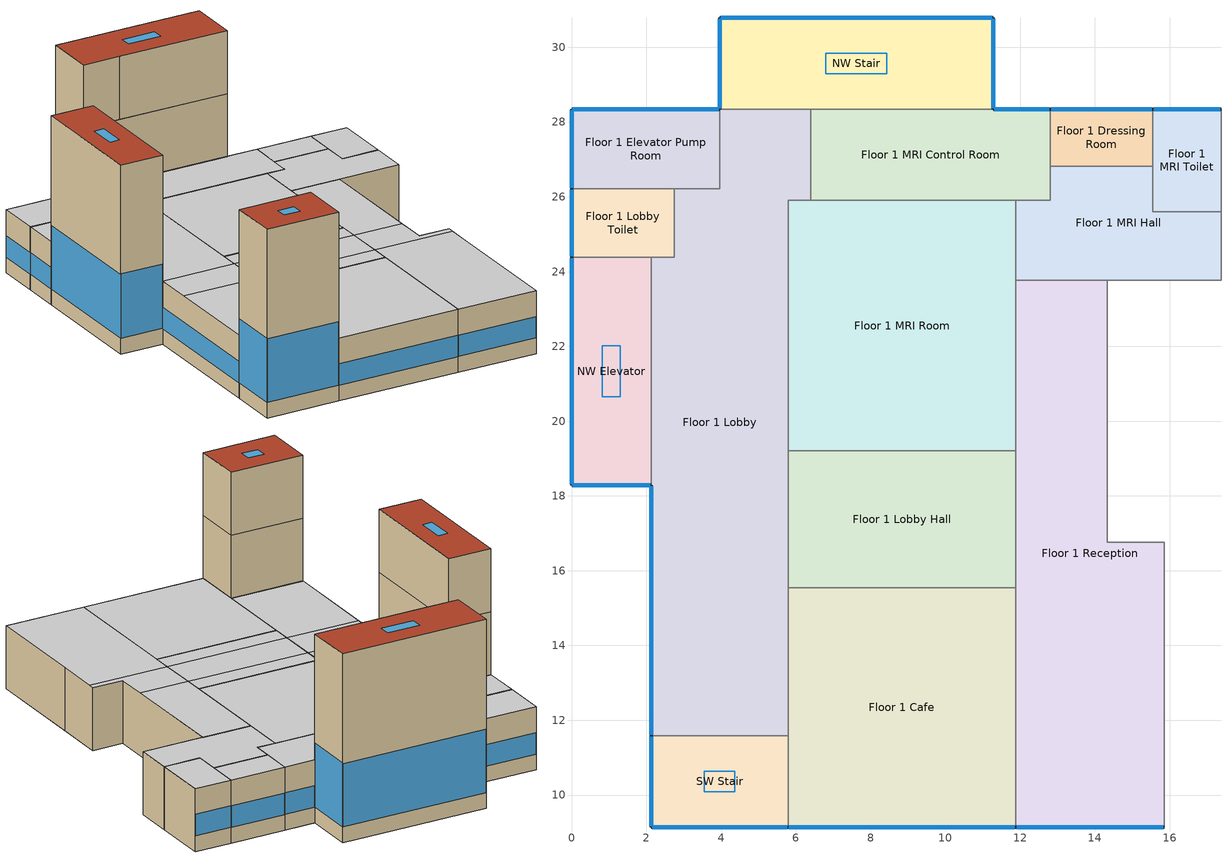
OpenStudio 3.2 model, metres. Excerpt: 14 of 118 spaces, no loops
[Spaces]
Floor 1 Lobby
 floor foundation (BTAP-Grnd-Floor-Mass:U-0.757_std): 6.4,28.35 6.4,25.91 5.79,25.91 5.79,11.58 2.13,11.58 2.13,24.38 2.74,24.38 2.74,26.21 3.96,26.21 3.96,28.35 z0
 wall outside: 2.13,18.29 2.13,11.58 z0:3.05
 wall to SW Stair: 2.13,11.58 5.79,11.58 z0:3.05
 wall to Floor 1 MRI Room: 5.79,19.2 5.79,25.91 6.4,25.91 z0:3.05
 wall to Floor 1 Elevator Pump Room: 3.96,28.35 3.96,26.21 2.74,26.21 z0:3.05
 wall to Floor 1 Lobby Toilet: 2.74,26.21 2.74,24.38 2.13,24.38 z0:3.05
 wall to Floor 1 MRI Control Room: 6.4,25.91 6.4,28.35 z0:3.05
 wall to Floor 1 Cafe: 5.79,11.58 5.79,15.54 z0:3.05
 wall to Floor 1 Lobby Hall: 5.79,15.54 5.79,19.2 z0:3.05
 wall to NW Stair: 6.4,28.35 3.96,28.35 z0:3.05
 wall to NW Elevator: 2.13,24.38 2.13,18.29 z0:3.05
 window (BTAP-Ext-FixedWindow:U=0.220 SHGC=0.600): 2.13,18.26 2.13,11.61 z0.76:1.78
 ceiling to Floor 2 Work Hall: 5.79,16.46 5.79,18.29 2.13,18.29 2.13,16.46 z3.05
 ceiling to Floor 2 Work: 5.79,18.29 5.79,25.91 6.4,25.91 6.4,28.35 3.96,28.35 3.96,26.21 2.74,26.21 2.74,24.38 2.13,24.38 2.13,18.29 z3.05
 ceiling to Floor 2 Reception: 5.79,11.58 5.79,16.46 2.13,16.46 2.13,11.58 z3.05
SW Stair
 floor foundation (BTAP-Grnd-Floor-Mass:U-0.757_std): 5.79,11.58 5.79,9.14 2.13,9.14 2.13,11.58 z0
 wall outside: 2.13,11.58 2.13,9.14 5.79,9.14 z0:9.14
 wall to Floor 3 Undeveloped 2: 5.79,9.14 5.79,11.58 2.13,11.58 z6.1:9.14
 wall to Floor 1 Cafe: 5.79,9.14 5.79,11.58 z0:3.05
 wall to Floor 2 Reception: 5.79,9.14 5.79,11.58 2.13,11.58 z3.05:6.1
 window (BTAP-Ext-FixedWindow:U=0.220 SHGC=0.600): 2.13,11.56 2.13,9.17 z0.76:3.87; 2.16,9.14 5.77,9.14 z0.76:3.85
 roof outside: 5.79,9.14 5.79,11.58 2.13,11.58 2.13,9.14 z9.14
 skylight (BTAP-Ext-Skylights:U=0.220 SHGC=0.600): 4.37,10.09 4.37,10.64 3.55,10.64 3.55,10.09 z9.14
Floor 1 Lobby Hall
 floor foundation (BTAP-Grnd-Floor-Mass:U-0.757_std): 11.89,19.2 11.89,15.54 5.79,15.54 5.79,19.2 z0
 wall to Floor 1 MRI Room: 11.89,19.2 5.79,19.2 z0:3.05
 wall to Floor 1 Cafe: 5.79,15.54 11.89,15.54 z0:3.05
 wall to Floor 1 Reception: 11.89,15.54 11.89,19.2 z0:3.05
 ceiling to Floor 2 Work Hall: 11.89,16.46 11.89,18.29 5.79,18.29 5.79,16.46 z3.05
 ceiling to Floor 2 Work: 11.89,18.29 11.89,19.2 5.79,19.2 5.79,18.29 z3.05
 ceiling to Floor 2 Reception: 11.89,15.54 11.89,16.46 5.79,16.46 5.79,15.54 z3.05
Floor 1 MRI Hall
 floor foundation (BTAP-Grnd-Floor-Mass:U-0.757_std): 15.54,26.82 15.54,25.6 17.37,25.6 17.37,23.77 11.89,23.77 11.89,25.91 12.8,25.91 12.8,26.82 z0
 wall to Floor 1 MRI Toilet: 17.37,25.6 15.54,25.6 15.54,26.82 z0:3.05
 wall to Floor 1 Dressing Room: 15.54,26.82 12.8,26.82 z0:3.05
 wall to Floor 1 Office: 14.33,23.77 17.37,23.77 z0:3.05
 wall to Floor 1 MRI Room: 11.89,25.91 11.89,23.77 z0:3.05
 wall to Floor 1 MRI Control Room: 12.8,26.82 12.8,25.91 11.89,25.91 z0:3.05
 wall to Floor 1 Reception: 11.89,23.77 14.33,23.77 z0:3.05
 wall to Floor 1 Procedure Room: 17.37,23.77 17.37,25.6 z0:3.05
 ceiling to Floor 2 Work: 17.37,23.77 17.37,25.6 15.54,25.6 15.54,26.82 12.8,26.82 12.8,25.91 11.89,25.91 11.89,23.77 z3.05
NW Elevator
 floor foundation (BTAP-Grnd-Floor-Mass:U-0.757_std): 2.13,24.38 2.13,18.29 0,18.29 0,24.38 z0
 wall outside: 0,24.38 0,18.29 2.13,18.29 z0:9.14
 wall to Floor 3 Office Toilet: 2.13,24.38 0,24.38 z6.1:9.14
 wall to Floor 1 Lobby Toilet: 2.13,24.38 0,24.38 z0:3.05
 wall to Floor 3 Elevator Hall: 2.13,18.29 2.13,24.38 z6.1:9.14
 wall to Floor 2 Work Toilet: 2.13,24.38 0,24.38 z3.05:6.1
 wall to Floor 2 Work: 2.13,18.29 2.13,24.38 z3.05:6.1
 window (BTAP-Ext-FixedWindow:U=0.220 SHGC=0.600): 0.03,18.29 2.11,18.29 z0.76:3.88; 0,24.36 0,18.31 z0.76:3.83
 roof outside: 2.13,18.29 2.13,24.38 0,24.38 0,18.29 z9.14
 skylight (BTAP-Ext-Skylights:U=0.220 SHGC=0.600): 1.31,20.65 1.31,22.02 0.83,22.02 0.83,20.65 z9.14
Floor 1 Reception
 floor foundation (BTAP-Grnd-Floor-Mass:U-0.757_std): 14.33,23.77 14.33,16.76 15.85,16.76 15.85,9.14 11.89,9.14 11.89,23.77 z0
 wall outside: 11.89,9.14 15.85,9.14 z0:3.05
 wall to Floor 1 Cafe: 11.89,15.54 11.89,9.14 z0:3.05
 wall to Floor 1 Reception Hall: 15.85,14.33 15.85,16.76 z0:3.05
 wall to Floor 1 Office: 15.85,16.76 14.33,16.76 14.33,23.77 z0:3.05
 wall to Floor 1 MRI Room: 11.89,23.77 11.89,19.2 z0:3.05
 wall to Floor 1 Scheduling: 15.85,9.14 15.85,14.33 z0:3.05
 window (BTAP-Ext-FixedWindow:U=0.220 SHGC=0.600): 11.91,9.14 15.82,9.14 z0.76:1.79
 ceiling to Floor 2 Work Hall: 15.85,16.46 15.85,16.76 14.33,16.76 14.33,18.29 11.89,18.29 11.89,16.46 z3.05
 ceiling to Floor 2 Reception: 15.85,9.14 15.85,16.46 11.89,16.46 11.89,9.14 z3.05
 ceiling to Floor 2 Work: 14.33,18.29 14.33,23.77 11.89,23.77 11.89,18.29 z3.05
NW Stair
 floor foundation (BTAP-Grnd-Floor-Mass:U-0.757_std): 11.28,30.78 11.28,28.35 3.96,28.35 3.96,30.78 z0
 wall outside: 11.28,28.35 11.28,30.78 3.96,30.78 3.96,28.35 z0:9.14
 wall to Floor 3 Office: 5.79,28.35 11.28,28.35 z6.1:9.14
 wall to Floor 1 MRI Control Room: 6.4,28.35 11.28,28.35 z0:3.05
 wall to Floor 2 Work: 3.96,28.35 11.28,28.35 z3.05:6.1
 wall to Floor 3 Elevator Hall: 3.96,28.35 5.79,28.35 z6.1:9.14
 window (BTAP-Ext-FixedWindow:U=0.220 SHGC=0.600): 11.25,30.78 3.99,30.78 z0.76:3.83; 3.96,30.76 3.96,28.37 / 11.28,28.37 11.28,30.76 z0.76:3.87
 roof outside: 11.28,28.35 11.28,30.78 3.96,30.78 3.96,28.35 z9.14
 skylight (BTAP-Ext-Skylights:U=0.220 SHGC=0.600): 8.44,29.29 8.44,29.84 6.8,29.84 6.8,29.29 z9.14
Floor 1 MRI Room
 floor foundation (BTAP-Grnd-Floor-Mass:U-0.757_std): 11.89,25.91 11.89,19.2 5.79,19.2 5.79,25.91 z0
 wall to Floor 1 MRI Control Room: 11.89,25.91 6.4,25.91 z0:3.05
 ceiling to Floor 2 Work: 11.89,19.2 11.89,25.91 5.79,25.91 5.79,19.2 z3.05
Floor 1 Cafe
 floor foundation (BTAP-Grnd-Floor-Mass:U-0.757_std): 11.89,15.54 11.89,9.14 5.79,9.14 5.79,15.54 z0
 wall outside: 5.79,9.14 11.89,9.14 z0:3.05
 window (BTAP-Ext-FixedWindow:U=0.220 SHGC=0.600): 5.82,9.14 11.86,9.14 z0.76:1.79
 ceiling to Floor 2 Reception: 11.89,9.14 11.89,15.54 5.79,15.54 5.79,9.14 z3.05
Floor 1 Dressing Room
 floor foundation (BTAP-Grnd-Floor-Mass:U-0.757_std): 15.54,28.35 15.54,26.82 12.8,26.82 12.8,28.35 z0
 wall outside: 15.54,28.35 12.8,28.35 z0:3.05
 wall to Floor 1 MRI Toilet: 15.54,26.82 15.54,28.35 z0:3.05
 wall to Floor 1 MRI Control Room: 12.8,28.35 12.8,26.82 z0:3.05
 window (BTAP-Ext-FixedWindow:U=0.220 SHGC=0.600): 15.52,28.35 12.83,28.35 z0.76:1.8
 ceiling to Floor 2 Work: 15.54,26.82 15.54,28.35 12.8,28.35 12.8,26.82 z3.05
Floor 1 Elevator Pump Room
 floor foundation (BTAP-Grnd-Floor-Mass:U-0.757_std): 3.96,28.35 3.96,26.21 0,26.21 0,28.35 z0
 wall outside: 3.96,28.35 0,28.35 0,26.21 z0:3.05
 wall to Floor 1 Lobby Toilet: 0,26.21 2.74,26.21 z0:3.05
 window (BTAP-Ext-FixedWindow:U=0.220 SHGC=0.600): 3.94,28.35 0.03,28.35 z0.76:1.79; 0,28.32 0,26.24 z0.76:1.8
 ceiling to Floor 2 Work: 3.96,26.21 3.96,28.35 2.74,28.35 2.74,26.21 z3.05
 ceiling to Floor 2 Janitor: 2.74,26.21 2.74,28.35 0,28.35 0,26.21 z3.05
Floor 1 Lobby Toilet
 floor foundation (BTAP-Grnd-Floor-Mass:U-0.757_std): 2.74,26.21 2.74,24.38 0,24.38 0,26.21 z0
 wall outside: 0,26.21 0,24.38 z0:3.05
 window (BTAP-Ext-FixedWindow:U=0.220 SHGC=0.600): 0,26.19 0,24.41 z0.76:1.81
 ceiling to Floor 2 Work Toilet: 2.74,24.38 2.74,26.21 0,26.21 0,24.38 z3.05
Floor 1 MRI Control Room
 floor foundation (BTAP-Grnd-Floor-Mass:U-0.757_std): 12.8,28.35 12.8,25.91 6.4,25.91 6.4,28.35 z0
 wall outside: 12.8,28.35 11.28,28.35 z0:3.05
 window (BTAP-Ext-FixedWindow:U=0.220 SHGC=0.600): 12.78,28.35 11.3,28.35 z0.76:1.81
 ceiling to Floor 2 Work: 12.8,25.91 12.8,28.35 6.4,28.35 6.4,25.91 z3.05
Floor 1 MRI Toilet
 floor foundation (BTAP-Grnd-Floor-Mass:U-0.757_std): 17.37,28.35 17.37,25.6 15.54,25.6 15.54,28.35 z0
 wall outside: 17.37,28.35 15.54,28.35 z0:3.05
 wall to Floor 1 Procedure Room: 17.37,25.6 17.37,28.35 z0:3.05
 window (BTAP-Ext-FixedWindow:U=0.220 SHGC=0.600): 17.35,28.35 15.57,28.35 z0.76:1.81
 ceiling to Floor 2 Work: 17.37,25.6 17.37,28.35 15.54,28.35 15.54,25.6 z3.05
[Site]
Calgary Intl AP_AB_CAN: Latitude {deg}=51.114; Longitude {deg}=-114.02; Time Zone {hr}=-7; Elevation {m}=1084.1; Terrain=City
[Building]
Outpatient: North Axis {deg}=0; Default Construction Set=BTAP-Mass at hdd = 5000.0; Standards Number of Stories=3; Standards Number of Above Ground Stories=3; Standards Template=NECB2011; Standards Building Type=Outpatient
[Site:WaterMainsTemperature]
Calculation Method=Correlation; Annual Average Outdoor Air Temperature {C}=5; Maximum Difference In Monthly Average Outdoor Air Temperatures {deltaC}=23.3
[Site:GroundTemperature:BuildingSurface]
19.527, 19.502, 19.536, 19.598, 20.002, 21.64, 22.225, 22.375, 21.449, 20.121, 19.802, 19.633
[SizingPeriod:DesignDay] Barometric Pressure {Pa}=88961; Sky Clearness=0; Rain Indicator=0; Snow Indicator=0; Day of Month=21; Daylight Saving Time Indicator=0; Humidity Indicating Type=Wetbulb; Dry-Bulb Temperature Range Modifier Type=DefaultMultipliers
Name | Maximum Dry-Bulb Temperature {C} | Daily Dry-Bulb Temperature Range {deltaC} | Humidity Indicating Conditions at Maximum Dry-Bulb | Wind Speed {m/s} | Wind Direction {deg} | Month | Day Type | Solar Model Indicator | ASHRAE Taub | ASHRAE Taud
Calgary Intl AP Ann Clg .4% Condns DB=>MWB | 28.5 | 12.1 | 16.1 | 4.5 | 160 | 7 | SummerDesignDay | ASHRAETau | 0.339 | 2.421
Calgary Intl AP Ann Htg 99.6% Condns DB | -28.5 | 0 | -28.5 | 2.9 | 200 | 1 | WinterDesignDay | ASHRAEClearSky
[Material:NoMass] Roughness=Smooth; Thermal Absorptance=0.9; Solar Absorptance=0.7
Name | Thermal Resistance {m2-K/W} | Visible Absorptance
Typical Carpet Pad; Typical Carpet Pad 1 | 0.21648 | 0.8
Typical Insulation 1 | 5.91238 | 0.7
Typical Insulation 2 | 4.49096 | 0.7
Typical Insulation 3 | 6.17282 | 0.7
Typical Carpet Pad 2 | 1.25503 | 0.8
Typical Carpet Pad 3; Typical Carpet Pad 4 | 3.45515 | 0.8
Typical Insulation 4 | 0.454528 | 0.7
Typical Insulation 5 | 0.454545 | 0.7
[Material]
Name | Roughness | Thickness {m} | Conductivity {W/m-K} | Density {kg/m3} | Specific Heat {J/kg-K} | Thermal Absorptance | Solar Absorptance | Visible Absorptance
G05 25mm wood | MediumSmooth | 0.0254 | 0.15 | 608 | 1630 | 0.9 | 0.5 | 0.5
100mm Normalweight concrete floor 1 | MediumSmooth | 0.1016 | 2.31 | 2322 | 832
G01 13mm gypsum board 1 | Smooth | 0.0127 | 0.16 | 800 | 1090 | 0.9 | 0.7 | 0.5
4 in. Normalweight Concrete Floor 1 | MediumRough | 0.1016 | 2.31 | 2322 | 832 | 0.9 | 0.7 | 0.7
1IN Stucco 1 | Smooth | 0.0253 | 0.6918 | 1858 | 837 | 0.9 | 0.7 | 0.92
8IN CONCRETE HW RefBldg 1 | Rough | 0.2032 | 1.311 | 2240 | 836.8 | 0.9 | 0.7 | 0.7
1/2IN Gypsum 1 | Smooth | 0.0127 | 0.16 | 784.9 | 830 | 0.9 | 0.4 | 0.4
Metal Roof Surface 1; F08 Metal surface 1 | Smooth | 0.0008 | 45.28 | 7824 | 500 | 0.9 | 0.7 | 0.7
6 in. Normalweight Concrete Floor 1; 6 in. Normalweight Concrete Floor 2; 6 in. Normalweight Concrete Floor 3 | MediumRough | 0.1524 | 2.31 | 2322 | 832 | 0.9 | 0.7 | 0.7
Expanded Polystyrene | MediumSmooth | 0.0363959 | 0.029 | 29 | 1210
[Construction]
BTAP-Int-Partition; BTAP-Int-Door: G05 25mm wood
BTAP-Int-Floor: 100mm Normalweight concrete floor 1, Typical Carpet Pad
BTAP-Int-Wall: G01 13mm gypsum board 1, G01 13mm gypsum board 1
BTAP-Int-Ceiling: Typical Carpet Pad, 100mm Normalweight concrete floor 1
BTAP-Int-Window: SimpleGlazing
BTAP-Ext-Floor-Mass:U-0.162: Typical Insulation 1, 4 in. Normalweight Concrete Floor 1, Typical Carpet Pad 1
BTAP-Ext-Wall-Mass:U-0.21: 1IN Stucco 1, 8IN CONCRETE HW RefBldg 1, Typical Insulation 2, 1/2IN Gypsum 1
BTAP-Ext-Roof-Metal:U-0.162: Metal Roof Surface 1, Typical Insulation 3
BTAP-Grnd-Floor-Mass:U-0.757: 6 in. Normalweight Concrete Floor 1, Typical Carpet Pad 2
BTAP-Grnd-Wall-Mass:U-0.284: 6 in. Normalweight Concrete Floor 2, Typical Carpet Pad 3
BTAP-Grnd-Roof-Mass:U-0.284: 6 in. Normalweight Concrete Floor 3, Typical Carpet Pad 4
BTAP-Ext-FixedWindow:U=0.220 SHGC=0.600; BTAP-Ext-GlassDoors:U=0.220 SHGC=0.600; BTAP-Ext-Skylights:U=0.220 SHGC=0.600; BTAP-Ext-DaylightDomes:U=0.220 SHGC=0.600; BTAP-Ext-DaylightDiffuser:U=0.220 SHGC=0.600: SimpleGlazing:U=0.220 SHGC=0.600
BTAP-Ext-Door:U-2.2: F08 Metal surface 1, Typical Insulation 4
BTAP-Ext-OverHeadDoor:U-2.2: Typical Insulation 5
BTAP-Grnd-Floor-Mass:U-0.757_std: 6 in. Normalweight Concrete Floor 1, Expanded Polystyrene
[DefaultConstructionSet]
BTAP-Mass at hdd = 5000.0: Default Exterior Surface Constructions=BTAP-Mass at hdd = 5000.0; Default Interior Surface Constructions=Default Surface Constructions 2; Default Ground Contact Surface Constructions=BTAP-Mass at hdd = 5000.0 1; Default Exterior SubSurface Constructions=BTAP-Mass at hdd = 5000.0; Default Interior SubSurface Constructions=Default Sub Surface Constructions 2; Interior Partition Construction=BTAP-Int-Partition
[DefaultSurfaceConstructions]
Name | Floor Construction | Wall Construction | Roof Ceiling Construction
Default Surface Constructions 2 | BTAP-Int-Floor | BTAP-Int-Wall | BTAP-Int-Ceiling
BTAP-Mass at hdd = 5000.0 | BTAP-Ext-Floor-Mass:U-0.162 | BTAP-Ext-Wall-Mass:U-0.21 | BTAP-Ext-Roof-Metal:U-0.162
BTAP-Mass at hdd = 5000.0 1 | BTAP-Grnd-Floor-Mass:U-0.757 | BTAP-Grnd-Wall-Mass:U-0.284 | BTAP-Grnd-Roof-Mass:U-0.284
[DefaultSubSurfaceConstructions]
Name | Fixed Window Construction | Operable Window Construction | Door Construction | Glass Door Construction | Overhead Door Construction | Skylight Construction | Tubular Daylight Dome Construction | Tubular Daylight Diffuser Construction
Default Sub Surface Constructions 2 | BTAP-Int-Window | BTAP-Int-Window | BTAP-Int-Door
BTAP-Mass at hdd = 5000.0 | BTAP-Ext-FixedWindow:U=0.220 SHGC=0.600 | BTAP-Ext-FixedWindow:U=0.220 SHGC=0.600 | BTAP-Ext-Door:U-2.2 | BTAP-Ext-GlassDoors:U=0.220 SHGC=0.600 | BTAP-Ext-OverHeadDoor:U-2.2 | BTAP-Ext-Skylights:U=0.220 SHGC=0.600 | BTAP-Ext-DaylightDomes:U=0.220 SHGC=0.600 | BTAP-Ext-DaylightDiffuser:U=0.220 SHGC=0.600
[WindowMaterial:SimpleGlazingSystem] U-Factor {W/m2-K}=2.2; Solar Heat Gain Coefficient=0.6; Visible Transmittance=0.21
SimpleGlazing; SimpleGlazing:U=0.220 SHGC=0.600
[Space] Building Story=Building Story 1; Part of Total Floor Area=Yes
Name | Space Type | Thermal Zone
Floor 1 Lobby | Space Function Lobby - elevator | ALL_ST=Lobby - elevator_FL=Building Story 1_SCH=C
SW Stair | Space Function Stairway-sch-C | WILD_ST=Stairway-sch-H_FL=Building Story 1_SCH=C
Floor 1 Lobby Hall | Space Function Hospital corr. >= 2.4m-sch-C | WILD_ST=Hospital corr. >= 2.4m-sch-H_FL=Building Story 1_SCH=C 6
Floor 1 Cafe | Space Function Dining - bar lounge/leisure | ALL_ST=Dining - bar lounge/leisure_FL=Building Story 1_SCH=B
Floor 1 Lobby Toilet | Space Function Washroom-sch-C | WET_ST=Washroom-sch-H_FL=Building Story 1_SCHC 2
Floor 1 MRI Hall | Space Function Hospital corr. >= 2.4m-sch-C | WILD_ST=Hospital corr. >= 2.4m-sch-H_FL=Building Story 1_SCH=C 10
NW Elevator | Space Function Lobby - elevator | ALL_ST=Lobby - elevator_FL=Building Story 1_SCH=C 1
Floor 1 MRI Toilet | Space Function Washroom-sch-C | WET_ST=Washroom-sch-H_FL=Building Story 1_SCHC 3
Floor 1 Reception | Space Function Conf./meet./multi-purpose | ALL_ST=Conf./meet./multi-purpose_FL=Building Story 1_SCH=C
NW Stair | Space Function Stairway-sch-C | WILD_ST=Stairway-sch-H_FL=Building Story 1_SCH=C 2
Floor 1 Elevator Pump Room | Space Function Electrical/Mechanical-sch-C | WILD_ST=Electrical/Mechanical-sch-H_FL=Building Story 1_SCH=C
Floor 1 MRI Room | Space Function Hospital - radiology/imaging | ALL_ST=Hospital - radiology/imaging_FL=Building Story 1_SCH=H
Floor 1 MRI Control Room | Space Function Hospital - radiology/imaging | ALL_ST=Hospital - radiology/imaging_FL=Building Story 1_SCH=H 1
Floor 1 Dressing Room | Space Function Office - enclosed - occsens | ALL_ST=Office - enclosed - occsens_FL=Building Story 1_SCH=A 1
[BuildingStory]
Building Story 1: Nominal Z Coordinate {m}=0
[SpaceType] Standards Building Type=Space Function
Name | Default Schedule Set | Design Specification Outdoor Air Object | Standards Space Type
Space Function Hospital - radiology/imaging | Space Function Hospital - radiology/imaging Schedule Set | Space Function Hospital - radiology/imaging Ventilation | Hospital - radiology/imaging
Space Function Lobby - elevator | Space Function Lobby - elevator Schedule Set | Space Function Lobby - elevator Ventilation | Lobby - elevator
Space Function Conf./meet./multi-purpose | Space Function Conf./meet./multi-purpose Schedule Set | Space Function Conf./meet./multi-purpose Ventilation | Conf./meet./multi-purpose
Space Function Dining - bar lounge/leisure | Space Function Dining - bar lounge/leisure Schedule Set | Space Function Dining - bar lounge/leisure Ventilation | Dining - bar lounge/leisure
Space Function Office - enclosed - occsens | Space Function Office - enclosed - occsens Schedule Set | Space Function Office - enclosed - occsens Ventilation | Office - enclosed - occsens
Space Function Washroom-sch-C | Space Function Washroom-sch-C Schedule Set | Space Function Washroom-sch-C Ventilation | Washroom-sch-C
Space Function Hospital corr. >= 2.4m-sch-C | Space Function Hospital corr. >= 2.4m-sch-C Schedule Set | Space Function Hospital corr. >= 2.4m-sch-C Ventilation | Hospital corr. >= 2.4m-sch-C
Space Function Electrical/Mechanical-sch-C | Space Function Electrical/Mechanical-sch-C Schedule Set | Space Function Electrical/Mechanical-sch-C Ventilation | Electrical/Mechanical-sch-C
Space Function Stairway-sch-C | Space Function Stairway-sch-C Schedule Set | Space Function Stairway-sch-C Ventilation | Stairway-sch-C
[People:Definition] Number of People Calculation Method=People/Area; Fraction Radiant=0.3
Name | People per Space Floor Area {person/m2}
Space Function Conf./meet./multi-purpose People Definition | 0.199993
Space Function Dining - bar lounge/leisure People Definition; Space Function Lobby - elevator People Definition | 0.0999967
Space Function Hospital - radiology/imaging People Definition; Space Function Office - enclosed - occsens People Definition | 0.0500522
Space Function Washroom-sch-C People Definition | 0.0333681
Space Function Hospital corr. >= 2.4m-sch-C People Definition | 0.0100104
Space Function Electrical/Mechanical-sch-C People Definition; Space Function Stairway-sch-C People Definition | 0.0049514
[People] Work Efficiency Schedule=Work Efficiency Schedule; Clothing Insulation Schedule=Clothing Schedule; Air Velocity Schedule=Air Velocity Schedule; Multiplier=1
Name | People Definition | Space or SpaceType
Space Function Conf./meet./multi-purpose People | Space Function Conf./meet./multi-purpose People Definition | Space Function Conf./meet./multi-purpose
Space Function Dining - bar lounge/leisure People | Space Function Dining - bar lounge/leisure People Definition | Space Function Dining - bar lounge/leisure
Space Function Hospital - radiology/imaging People | Space Function Hospital - radiology/imaging People Definition | Space Function Hospital - radiology/imaging
Space Function Lobby - elevator People | Space Function Lobby - elevator People Definition | Space Function Lobby - elevator
Space Function Office - enclosed - occsens People | Space Function Office - enclosed - occsens People Definition | Space Function Office - enclosed - occsens
Space Function Washroom-sch-C People | Space Function Washroom-sch-C People Definition | Space Function Washroom-sch-C
Space Function Hospital corr. >= 2.4m-sch-C People | Space Function Hospital corr. >= 2.4m-sch-C People Definition | Space Function Hospital corr. >= 2.4m-sch-C
Space Function Electrical/Mechanical-sch-C People | Space Function Electrical/Mechanical-sch-C People Definition | Space Function Electrical/Mechanical-sch-C
Space Function Stairway-sch-C People | Space Function Stairway-sch-C People Definition | Space Function Stairway-sch-C
[Lights:Definition] Design Level Calculation Method=Watts/Area; Fraction Radiant=0.5; Fraction Visible=0.2
Name | Watts per Space Floor Area {W/m2}
Space Function Conf./meet./multi-purpose Lights Definition | 11.8799
Space Function Dining - bar lounge/leisure Lights Definition | 14.0999
Space Function Hospital - radiology/imaging Lights Definition | 14.1999
Space Function Lobby - elevator Lights Definition | 6.89994
Space Function Office - enclosed - occsens Lights Definition | 10.7099
Space Function Washroom-sch-C Lights Definition | 9.44992
Space Function Hospital corr. >= 2.4m-sch-C Lights Definition | 9.59992
Space Function Electrical/Mechanical-sch-C Lights Definition | 13.2999
Space Function Stairway-sch-C Lights Definition | 7.39994
[Lights] Fraction Replaceable=1
Name | Lights Definition | Space or SpaceType
Space Function Conf./meet./multi-purpose Lights | Space Function Conf./meet./multi-purpose Lights Definition | Space Function Conf./meet./multi-purpose
Space Function Dining - bar lounge/leisure Lights | Space Function Dining - bar lounge/leisure Lights Definition | Space Function Dining - bar lounge/leisure
Space Function Hospital - radiology/imaging Lights | Space Function Hospital - radiology/imaging Lights Definition | Space Function Hospital - radiology/imaging
Space Function Lobby - elevator Lights | Space Function Lobby - elevator Lights Definition | Space Function Lobby - elevator
Space Function Office - enclosed - occsens Lights | Space Function Office - enclosed - occsens Lights Definition | Space Function Office - enclosed - occsens
Space Function Washroom-sch-C Lights | Space Function Washroom-sch-C Lights Definition | Space Function Washroom-sch-C
Space Function Hospital corr. >= 2.4m-sch-C Lights | Space Function Hospital corr. >= 2.4m-sch-C Lights Definition | Space Function Hospital corr. >= 2.4m-sch-C
Space Function Electrical/Mechanical-sch-C Lights | Space Function Electrical/Mechanical-sch-C Lights Definition | Space Function Electrical/Mechanical-sch-C
Space Function Stairway-sch-C Lights | Space Function Stairway-sch-C Lights Definition | Space Function Stairway-sch-C
[ElectricEquipment:Definition] Design Level Calculation Method=Watts/Area; Fraction Radiant=0.5
Name | Watts per Space Floor Area {W/m2}
Space Function Conf./meet./multi-purpose Elec Equip Definition; Space Function Dining - bar lounge/leisure Elec Equip Definition; Space Function Lobby - elevator Elec Equip Definition; Space Function Washroom-sch-C Elec Equip Definition; Space Function Electrical/Mechanical-sch-C Elec Equip Definition | 0.999992
Space Function Hospital - radiology/imaging Elec Equip Definition | 9.99992
Space Function Office - enclosed - occsens Elec Equip Definition | 7.49994
[ElectricEquipment]
Name | Electric Equipment Definition | Space or SpaceType
Space Function Conf./meet./multi-purpose Elec Equip | Space Function Conf./meet./multi-purpose Elec Equip Definition | Space Function Conf./meet./multi-purpose
Space Function Dining - bar lounge/leisure Elec Equip | Space Function Dining - bar lounge/leisure Elec Equip Definition | Space Function Dining - bar lounge/leisure
Space Function Hospital - radiology/imaging Elec Equip | Space Function Hospital - radiology/imaging Elec Equip Definition | Space Function Hospital - radiology/imaging
Space Function Lobby - elevator Elec Equip | Space Function Lobby - elevator Elec Equip Definition | Space Function Lobby - elevator
Space Function Office - enclosed - occsens Elec Equip | Space Function Office - enclosed - occsens Elec Equip Definition | Space Function Office - enclosed - occsens
Space Function Washroom-sch-C Elec Equip | Space Function Washroom-sch-C Elec Equip Definition | Space Function Washroom-sch-C
Space Function Electrical/Mechanical-sch-C Elec Equip | Space Function Electrical/Mechanical-sch-C Elec Equip Definition | Space Function Electrical/Mechanical-sch-C
[DesignSpecification:OutdoorAir] Outdoor Air Method=Sum
Name | Outdoor Air Flow per Person {m3/s-person} | Outdoor Air Flow per Floor Area {m3/s-m2}
Space Function Conf./meet./multi-purpose Ventilation | 0.0190506
Space Function Dining - bar lounge/leisure Ventilation | 0.152405
Space Function Hospital - radiology/imaging Ventilation |  | 0.00254
Space Function Lobby - elevator Ventilation |  | 0.00508
Space Function Office - enclosed - occsens Ventilation | 0.0142092
Space Function Washroom-sch-C Ventilation | 0.228362
Space Function Hospital corr. >= 2.4m-sch-C Ventilation |  | 0.000508
Space Function Electrical/Mechanical-sch-C Ventilation; Space Function Stairway-sch-C Ventilation |  | 0.000254
[DefaultScheduleSet] People Activity Level Schedule=NECB-Activity; Infiltration Schedule=Always On
Name | Number of People Schedule | Lighting Schedule | Electric Equipment Schedule
Space Function Conf./meet./multi-purpose Schedule Set; Space Function Lobby - elevator Schedule Set; Space Function Washroom-sch-C Schedule Set; Space Function Hospital corr. >= 2.4m-sch-C Schedule Set; Space Function Electrical/Mechanical-sch-C Schedule Set; Space Function Stairway-sch-C Schedule Set | NECB-C-Occupancy | NECB-C-Lighting | NECB-C-Electric-Equipment
Space Function Dining - bar lounge/leisure Schedule Set | NECB-B-Occupancy | NECB-B-Lighting | NECB-B-Electric-Equipment
Space Function Hospital - radiology/imaging Schedule Set | NECB-H-Occupancy | NECB-H-Lighting | NECB-H-Electric-Equipment
Space Function Office - enclosed - occsens Schedule Set | NECB-A-Occupancy | NECB-A-Lighting | NECB-A-Electric-Equipment
[ThermostatSetpoint:DualSetpoint]
Name | Heating Setpoint Temperature Schedule | Cooling Setpoint Temperature Schedule
Space Function Washroom-sch-C Thermostat 6; Space Function Washroom-sch-C Thermostat 9; Space Function Conf./meet./multi-purpose Thermostat 8; Space Function Lobby - elevator Thermostat 5; Space Function Lobby - elevator Thermostat 6; Space Function Electrical/Mechanical-sch-C Thermostat 1; Space Function Stairway-sch-C Thermostat 1; Space Function Hospital corr. >= 2.4m-sch-C Thermostat 14; Space Function Hospital corr. >= 2.4m-sch-C Thermostat 23; Space Function Stairway-sch-C Thermostat 3 | NECB-C-Thermostat Setpoint-Heating | NECB-C-Thermostat Setpoint-Cooling
Space Function Office - enclosed - occsens Thermostat 18 | NECB-A-Thermostat Setpoint-Heating | NECB-A-Thermostat Setpoint-Cooling
Space Function Dining - bar lounge/leisure Thermostat 3 | NECB-B-Thermostat Setpoint-Heating | NECB-B-Thermostat Setpoint-Cooling
Space Function Hospital - radiology/imaging Thermostat 8; Space Function Hospital - radiology/imaging Thermostat 9 | NECB-H-Thermostat Setpoint-Heating | NECB-H-Thermostat Setpoint-Cooling
[SpaceInfiltration:DesignFlowRate] Design Flow Rate Calculation Method=Flow/ExteriorArea
Name | Space or SpaceType | Schedule | Flow per Exterior Surface Area {m3/s-m2} | Constant Term Coefficient | Temperature Term Coefficient | Velocity Term Coefficient | Velocity Squared Term Coefficient
Floor 1 Cafe Infiltration | Floor 1 Cafe | Always On Discrete | 0.00025 | 0 | 0 | 0.224 | 0
Floor 1 Dressing Room Infiltration | Floor 1 Dressing Room | Always On Discrete | 0.00025 | 0 | 0 | 0.224 | 0
Floor 1 Elevator Pump Room Infiltration | Floor 1 Elevator Pump Room | Always On Discrete | 0.00025 | 0 | 0 | 0.224 | 0
Floor 1 Lobby Infiltration | Floor 1 Lobby | Always On Discrete | 0.00025 | 0 | 0 | 0.224 | 0
Floor 1 Lobby Toilet Infiltration | Floor 1 Lobby Toilet | Always On Discrete | 0.00025 | 0 | 0 | 0.224 | 0
Floor 1 MRI Control Room Infiltration | Floor 1 MRI Control Room | Always On Discrete | 0.00025 | 0 | 0 | 0.224 | 0
Floor 1 MRI Toilet Infiltration | Floor 1 MRI Toilet | Always On Discrete | 0.00025 | 0 | 0 | 0.224 | 0
Floor 1 Reception Infiltration | Floor 1 Reception | Always On Discrete | 0.00025 | 0 | 0 | 0.224 | 0
NW Elevator Infiltration | NW Elevator | Always On Discrete | 0.00025 | 0 | 0 | 0.224 | 0
NW Stair Infiltration | NW Stair | Always On Discrete | 0.00025 | 0 | 0 | 0.224 | 0
SW Stair Infiltration | SW Stair | Always On Discrete | 0.00025 | 0 | 0 | 0.224 | 0
Space Function Washroom-sch-C Infiltration | Space Function Washroom-sch-C |  | 0.000250063
Space Function Hospital corr. >= 2.4m-sch-C Infiltration | Space Function Hospital corr. >= 2.4m-sch-C |  | 0.000250063
Space Function Electrical/Mechanical-sch-C Infiltration | Space Function Electrical/Mechanical-sch-C |  | 0.000250063
Space Function Stairway-sch-C Infiltration | Space Function Stairway-sch-C |  | 0.000250063
[ThermalZone] Use Ideal Air Loads=No
Name | Thermostat
WET_ST=Washroom-sch-H_FL=Building Story 1_SCHC 2 | Space Function Washroom-sch-C Thermostat 6
WET_ST=Washroom-sch-H_FL=Building Story 1_SCHC 3 | Space Function Washroom-sch-C Thermostat 9
ALL_ST=Office - enclosed - occsens_FL=Building Story 1_SCH=A 1 | Space Function Office - enclosed - occsens Thermostat 18
ALL_ST=Conf./meet./multi-purpose_FL=Building Story 1_SCH=C | Space Function Conf./meet./multi-purpose Thermostat 8
ALL_ST=Lobby - elevator_FL=Building Story 1_SCH=C | Space Function Lobby - elevator Thermostat 5
ALL_ST=Dining - bar lounge/leisure_FL=Building Story 1_SCH=B | Space Function Dining - bar lounge/leisure Thermostat 3
ALL_ST=Hospital - radiology/imaging_FL=Building Story 1_SCH=H | Space Function Hospital - radiology/imaging Thermostat 8
ALL_ST=Hospital - radiology/imaging_FL=Building Story 1_SCH=H 1 | Space Function Hospital - radiology/imaging Thermostat 9
ALL_ST=Lobby - elevator_FL=Building Story 1_SCH=C 1 | Space Function Lobby - elevator Thermostat 6
WILD_ST=Electrical/Mechanical-sch-H_FL=Building Story 1_SCH=C | Space Function Electrical/Mechanical-sch-C Thermostat 1
WILD_ST=Stairway-sch-H_FL=Building Story 1_SCH=C | Space Function Stairway-sch-C Thermostat 1
WILD_ST=Hospital corr. >= 2.4m-sch-H_FL=Building Story 1_SCH=C 6 | Space Function Hospital corr. >= 2.4m-sch-C Thermostat 14
WILD_ST=Hospital corr. >= 2.4m-sch-H_FL=Building Story 1_SCH=C 10 | Space Function Hospital corr. >= 2.4m-sch-C Thermostat 23
WILD_ST=Stairway-sch-H_FL=Building Story 1_SCH=C 2 | Space Function Stairway-sch-C Thermostat 3
[Foundation:Kiva] Wall Height Above Grade {m}=0; Wall Depth Below Slab {m}=0
Bldg Kiva Foundation; Floor 1 Clean Work Slab Kiva Foundation; Floor 1 Soil Slab Kiva Foundation; Floor 1 Soil Work Slab Kiva Foundation; Floor 1 Nurse Station Slab Kiva Foundation; Floor 1 Humid Slab Kiva Foundation; Floor 1 Nurse Storage Slab Kiva Foundation
[SurfaceProperty:ExposedFoundationPerimeter] Exposed Perimeter Calculation Method=TotalExposedPerimeter
Name | Total Exposed Perimeter {m}
Floor 1 Reception Slab | 3.9624
Floor 1 Cafe Slab; Floor 1 Elevator Pump Room Slab; SW Stair Slab | 6.096
Floor 1 MRI Room Slab; Floor 1 MRI Hall Slab; Floor 1 Lobby Hall Slab | 0
Floor 1 MRI Control Room Slab | 1.524
Floor 1 Lobby Slab | 6.7056
NW Elevator Slab | 8.2296
Floor 1 Dressing Room Slab | 2.7432
Floor 1 Lobby Toilet Slab; Floor 1 MRI Toilet Slab | 1.8288
NW Stair Slab | 12.192
[Foundation:Kiva:Settings]

[AvailabilityManager:NightCycle] Applicability Schedule=Always On Discrete; Control Type=CycleOnAny; Thermostat Tolerance {deltaC}=1; Cycling Run Time {s}=3600
Availability Manager Night Cycle 1; Availability Manager Night Cycle 2; Availability Manager Night Cycle 3; Availability Manager Night Cycle 4; Availability Manager Night Cycle 5; Availability Manager Night Cycle 6; Availability Manager Night Cycle 7; Availability Manager Night Cycle 8; Availability Manager Night Cycle 9; Availability Manager Night Cycle 10; Availability Manager Night Cycle 11; Availability Manager Night Cycle 12; Availability Manager Night Cycle 13; Availability Manager Night Cycle 14; Availability Manager Night Cycle 15; Availability Manager Night Cycle 16; Availability Manager Night Cycle 17; Availability Manager Night Cycle 18; Availability Manager Night Cycle 19; Availability Manager Night Cycle 20; Availability Manager Night Cycle 21; Availability Manager Night Cycle 22; Availability Manager Night Cycle 23; Availability Manager Night Cycle 24; Availability Manager Night Cycle 25; Availability Manager Night Cycle 26; Availability Manager Night Cycle 27; Availability Manager Night Cycle 28; Availability Manager Night Cycle 29; Availability Manager Night Cycle 30; Availability Manager Night Cycle 31; Availability Manager Night Cycle 32; Availability Manager Night Cycle 33; Availability Manager Night Cycle 34; Availability Manager Night Cycle 35; Availability Manager Night Cycle 36; Availability Manager Night Cycle 37; Availability Manager Night Cycle 38; Availability Manager Night Cycle 39; Availability Manager Night Cycle 40
[Schedule:Ruleset]
Clothing Schedule: Default Day Schedule=Clothing Schedule Default Winter Clothes
Air Velocity Schedule: Default Day Schedule=Air Velocity Schedule Default
Work Efficiency Schedule: Default Day Schedule=Work Efficiency Schedule Default
NECB-C-Occupancy: Default Day Schedule=NECB-C-Occupancy Default
NECB-Activity: Default Day Schedule=NECB-Activity Default; Summer Design Day Schedule=NECB-Activity Summer Design Day; Winter Design Day Schedule=NECB-Activity Winter Design Day
NECB-C-Lighting: Default Day Schedule=NECB-C-Lighting Default
NECB-C-Electric-Equipment: Default Day Schedule=NECB-C-Electric-Equipment Default
Always On: Default Day Schedule=Always On Default
NECB-C-Thermostat Setpoint-Heating: Default Day Schedule=NECB-C-Thermostat Setpoint-Heating Default
NECB-C-Thermostat Setpoint-Cooling: Default Day Schedule=NECB-C-Thermostat Setpoint-Cooling Default
NECB-B-Occupancy: Default Day Schedule=NECB-B-Occupancy Default
NECB-B-Lighting: Default Day Schedule=NECB-B-Lighting Default
NECB-B-Electric-Equipment: Default Day Schedule=NECB-B-Electric-Equipment Default
NECB-B-Thermostat Setpoint-Heating: Default Day Schedule=NECB-B-Thermostat Setpoint-Heating Default
NECB-B-Thermostat Setpoint-Cooling: Default Day Schedule=NECB-B-Thermostat Setpoint-Cooling Default
NECB-H-Occupancy: Default Day Schedule=NECB-H-Occupancy Default
NECB-H-Lighting: Default Day Schedule=NECB-H-Lighting Default
NECB-H-Electric-Equipment: Default Day Schedule=NECB-H-Electric-Equipment Default
NECB-H-Thermostat Setpoint-Heating: Default Day Schedule=NECB-H-Thermostat Setpoint-Heating Default
NECB-H-Thermostat Setpoint-Cooling: Default Day Schedule=NECB-H-Thermostat Setpoint-Cooling Default
NECB-A-Occupancy: Default Day Schedule=NECB-A-Occupancy Default
NECB-A-Lighting: Default Day Schedule=NECB-A-Lighting Default
NECB-A-Electric-Equipment: Default Day Schedule=NECB-A-Electric-Equipment Default
NECB-A-Thermostat Setpoint-Heating: Default Day Schedule=NECB-A-Thermostat Setpoint-Heating Default
NECB-A-Thermostat Setpoint-Cooling: Default Day Schedule=NECB-A-Thermostat Setpoint-Cooling Default
[Schedule:Day]
Clothing Schedule Default Winter Clothes; Always On Default: 24, 0, 1
Clothing Schedule Summer Clothes: 24, 0, 0.5
Air Velocity Schedule Default; NECB-A-Electric-Equipment Sat Day; NECB-A-Electric-Equipment Sun|Hol Day: 24, 0, 0.2
Work Efficiency Schedule Default; NECB-A-Occupancy Sat Day; NECB-A-Occupancy Sun|Hol Day: 24, 0, 0
NECB-C-Occupancy Default; NECB-C-Occupancy Default|Wkdy Day: 8, 0, 0, 9, 0, 0.1, 10, 0, 0.2, 12, 0, 0.5, 16, 0, 0.7, 17, 0, 0.8, 18, 0, 0.7, 19, 0, 0.5, 21, 0, 0.3, 24, 0, 0
NECB-C-Occupancy Sat Day: 8, 0, 0, 9, 0, 0.1, 10, 0, 0.2, 11, 0, 0.5, 12, 0, 0.6, 13, 0, 0.8, 16, 0, 0.9, 17, 0, 0.8, 18, 0, 0.7, 19, 0, 0.5, 21, 0, 0.2, 24, 0, 0
NECB-C-Occupancy Sun|Hol Day: 10, 0, 0, 11, 0, 0.1, 13, 0, 0.2, 18, 0, 0.4, 19, 0, 0.2, 24, 0, 0
NECB-Activity Default; NECB-Activity Winter Design Day; NECB-Activity Summer Design Day: 24, 0, 130
NECB-C-Lighting Default; NECB-C-Lighting Default|Wkdy Day; NECB-C-Lighting Sat Day; NECB-C-Electric-Equipment Default; NECB-C-Electric-Equipment Default|Wkdy Day; NECB-C-Electric-Equipment Sat Day: 8, 0, 0.05, 9, 0, 0.5, 19, 0, 0.9, 20, 0, 0.6, 21, 0, 0.5, 24, 0, 0.05
NECB-C-Lighting Sun|Hol Day; NECB-C-Electric-Equipment Sun|Hol Day: 10, 0, 0.05, 11, 0, 0.5, 18, 0, 0.9, 19, 0, 0.6, 24, 0, 0.05
NECB-C-Thermostat Setpoint-Heating Default; NECB-C-Thermostat Setpoint-Heating Default|Wkdy Day; NECB-C-Thermostat Setpoint-Heating Sat Day: 7, 0, 18, 8, 0, 20, 21, 0, 22, 24, 0, 18
NECB-C-Thermostat Setpoint-Heating Sun|Hol Day: 9, 0, 18, 10, 0, 20, 19, 0, 22, 24, 0, 18
NECB-C-Thermostat Setpoint-Cooling Default; NECB-C-Thermostat Setpoint-Cooling Default|Wkdy Day; NECB-C-Thermostat Setpoint-Cooling Sat Day: 7, 0, 35, 21, 0, 24, 24, 0, 35
NECB-C-Thermostat Setpoint-Cooling Sun|Hol Day: 9, 0, 35, 19, 0, 24, 24, 0, 35
NECB-B-Occupancy Default; NECB-B-Occupancy Default|Wkdy Day: 1, 0, 0.3, 2, 0, 0.1, 9, 0, 0, 10, 0, 0.1, 11, 0, 0.2, 12, 0, 0.5, 13, 0, 0.9, 14, 0, 0.8, 15, 0, 0.5, 17, 0, 0.2, 18, 0, 0.3, 19, 0, 0.6, 22, 0, 0.9, 23, 0, 0.6, 24, 0, 0.4
NECB-B-Occupancy Sat Day: 1, 0, 0.5, 2, 0, 0.3, 9, 0, 0, 10, 0, 0.1, 11, 0, 0.2, 12, 0, 0.5, 13, 0, 0.9, 14, 0, 0.8, 15, 0, 0.5, 17, 0, 0.2, 18, 0, 0.3, 19, 0, 0.6, 22, 0, 0.9, 24, 0, 0.6
NECB-B-Occupancy Sun|Hol Day: 1, 0, 0.1, 2, 0, 0.3, 10, 0, 0, 11, 0, 0.1, 12, 0, 0.4, 14, 0, 0.5, 15, 0, 0.4, 18, 0, 0.2, 19, 0, 0.5, 21, 0, 0.7, 22, 0, 0.5, 23, 0, 0.3, 24, 0, 0.1
NECB-B-Lighting Default; NECB-B-Lighting Default|Wkdy Day; NECB-B-Lighting Sat Day; NECB-B-Electric-Equipment Default; NECB-B-Electric-Equipment Default|Wkdy Day; NECB-B-Electric-Equipment Sat Day: 1, 0, 0.9, 2, 0, 0.5, 9, 0, 0.1, 10, 0, 0.5, 11, 0, 0.7, 24, 0, 0.9
NECB-B-Lighting Sun|Hol Day; NECB-B-Electric-Equipment Sun|Hol Day: 2, 0, 0.5, 10, 0, 0.1, 11, 0, 0.5, 23, 0, 0.9, 24, 0, 0.5
NECB-B-Thermostat Setpoint-Heating Default; NECB-B-Thermostat Setpoint-Heating Default|Wkdy Day; NECB-B-Thermostat Setpoint-Heating Sat Day: 2, 0, 22, 8, 0, 18, 9, 0, 20, 24, 0, 22
NECB-B-Thermostat Setpoint-Heating Sun|Hol Day: 1, 0, 18, 2, 0, 22, 9, 0, 18, 10, 0, 20, 23, 0, 22, 24, 0, 18
NECB-B-Thermostat Setpoint-Cooling Default; NECB-B-Thermostat Setpoint-Cooling Default|Wkdy Day; NECB-B-Thermostat Setpoint-Cooling Sat Day: 1, 0, 24, 8, 0, 35, 24, 0, 24
NECB-B-Thermostat Setpoint-Cooling Sun|Hol Day: 9, 0, 35, 23, 0, 24, 24, 0, 35
NECB-H-Occupancy Default; NECB-H-Occupancy Default|Wkdy Day; NECB-H-Occupancy Sat Day; NECB-H-Occupancy Sun|Hol Day; NECB-H-Lighting Default; NECB-H-Lighting Default|Wkdy Day; NECB-H-Lighting Sat Day; NECB-H-Lighting Sun|Hol Day; NECB-H-Electric-Equipment Default; NECB-H-Electric-Equipment Default|Wkdy Day; NECB-H-Electric-Equipment Sat Day; NECB-H-Electric-Equipment Sun|Hol Day: 24, 0, 0.9
NECB-H-Thermostat Setpoint-Heating Default; NECB-H-Thermostat Setpoint-Heating Default|Wkdy Day; NECB-H-Thermostat Setpoint-Heating Sat Day; NECB-H-Thermostat Setpoint-Heating Sun|Hol Day: 1, 0, 22, 7, 0, 18, 8, 0, 20, 24, 0, 22
NECB-H-Thermostat Setpoint-Cooling Default; NECB-H-Thermostat Setpoint-Cooling Default|Wkdy Day; NECB-H-Thermostat Setpoint-Cooling Sat Day; NECB-H-Thermostat Setpoint-Cooling Sun|Hol Day: 24, 0, 24
NECB-A-Occupancy Default; NECB-A-Occupancy Default|Wkdy Day: 7, 0, 0, 8, 0, 0.1, 9, 0, 0.7, 12, 0, 0.9, 14, 0, 0.5, 17, 0, 0.9, 18, 0, 0.7, 19, 0, 0.3, 23, 0, 0.1, 24, 0, 0
NECB-A-Lighting Default; NECB-A-Lighting Default|Wkdy Day: 7, 0, 0.05, 8, 0, 0.3, 9, 0, 0.8, 17, 0, 0.9, 18, 0, 0.8, 19, 0, 0.5, 21, 0, 0.3, 23, 0, 0.1, 24, 0, 0.05
NECB-A-Lighting Sat Day; NECB-A-Lighting Sun|Hol Day: 24, 0, 0.05
NECB-A-Electric-Equipment Default; NECB-A-Electric-Equipment Default|Wkdy Day: 7, 0, 0.2, 8, 0, 0.3, 9, 0, 0.8, 18, 0, 0.9, 19, 0, 0.5, 21, 0, 0.3, 24, 0, 0.2
NECB-A-Thermostat Setpoint-Heating Default; NECB-A-Thermostat Setpoint-Heating Default|Wkdy Day: 6, 0, 18, 7, 0, 20, 21, 0, 22, 24, 0, 18
NECB-A-Thermostat Setpoint-Heating Sat Day; NECB-A-Thermostat Setpoint-Heating Sun|Hol Day: 24, 0, 18
NECB-A-Thermostat Setpoint-Cooling Default; NECB-A-Thermostat Setpoint-Cooling Default|Wkdy Day: 6, 0, 35, 21, 0, 24, 24, 0, 35
NECB-A-Thermostat Setpoint-Cooling Sat Day; NECB-A-Thermostat Setpoint-Cooling Sun|Hol Day: 24, 0, 35
[Schedule:Rule] Date Specification Type=DateRange; Start Day=1
Name | Schedule Ruleset | Rule Order | Day Schedule | Start Month | End Month | End Day | Apply Monday | Apply Tuesday | Apply Wednesday | Apply Thursday | Apply Friday | Apply Saturday | Apply Sunday
Schedule Rule 1 | Clothing Schedule | 0 | Clothing Schedule Summer Clothes | 5 | 9 | 30
Schedule Rule 2 | NECB-C-Occupancy | 2 | NECB-C-Occupancy Default|Wkdy Day | 1 | 12 | 31 | Yes | Yes | Yes | Yes | Yes
Schedule Rule 3 | NECB-C-Occupancy | 1 | NECB-C-Occupancy Sat Day | 1 | 12 | 31 |  |  |  |  |  | Yes
Schedule Rule 4 | NECB-C-Occupancy | 0 | NECB-C-Occupancy Sun|Hol Day | 1 | 12 | 31 |  |  |  |  |  |  | Yes
Schedule Rule 5 | NECB-C-Lighting | 2 | NECB-C-Lighting Default|Wkdy Day | 1 | 12 | 31 | Yes | Yes | Yes | Yes | Yes
Schedule Rule 6 | NECB-C-Lighting | 1 | NECB-C-Lighting Sat Day | 1 | 12 | 31 |  |  |  |  |  | Yes
Schedule Rule 7 | NECB-C-Lighting | 0 | NECB-C-Lighting Sun|Hol Day | 1 | 12 | 31 |  |  |  |  |  |  | Yes
Schedule Rule 8 | NECB-C-Electric-Equipment | 2 | NECB-C-Electric-Equipment Default|Wkdy Day | 1 | 12 | 31 | Yes | Yes | Yes | Yes | Yes
Schedule Rule 9 | NECB-C-Electric-Equipment | 1 | NECB-C-Electric-Equipment Sat Day | 1 | 12 | 31 |  |  |  |  |  | Yes
Schedule Rule 10 | NECB-C-Electric-Equipment | 0 | NECB-C-Electric-Equipment Sun|Hol Day | 1 | 12 | 31 |  |  |  |  |  |  | Yes
Schedule Rule 11 | NECB-C-Thermostat Setpoint-Heating | 2 | NECB-C-Thermostat Setpoint-Heating Default|Wkdy Day | 1 | 12 | 31 | Yes | Yes | Yes | Yes | Yes
Schedule Rule 12 | NECB-C-Thermostat Setpoint-Heating | 1 | NECB-C-Thermostat Setpoint-Heating Sat Day | 1 | 12 | 31 |  |  |  |  |  | Yes
Schedule Rule 13 | NECB-C-Thermostat Setpoint-Heating | 0 | NECB-C-Thermostat Setpoint-Heating Sun|Hol Day | 1 | 12 | 31 |  |  |  |  |  |  | Yes
Schedule Rule 14 | NECB-C-Thermostat Setpoint-Cooling | 2 | NECB-C-Thermostat Setpoint-Cooling Default|Wkdy Day | 1 | 12 | 31 | Yes | Yes | Yes | Yes | Yes
Schedule Rule 15 | NECB-C-Thermostat Setpoint-Cooling | 1 | NECB-C-Thermostat Setpoint-Cooling Sat Day | 1 | 12 | 31 |  |  |  |  |  | Yes
Schedule Rule 16 | NECB-C-Thermostat Setpoint-Cooling | 0 | NECB-C-Thermostat Setpoint-Cooling Sun|Hol Day | 1 | 12 | 31 |  |  |  |  |  |  | Yes
Schedule Rule 17 | NECB-B-Occupancy | 2 | NECB-B-Occupancy Default|Wkdy Day | 1 | 12 | 31 | Yes | Yes | Yes | Yes | Yes
Schedule Rule 18 | NECB-B-Occupancy | 1 | NECB-B-Occupancy Sat Day | 1 | 12 | 31 |  |  |  |  |  | Yes
Schedule Rule 19 | NECB-B-Occupancy | 0 | NECB-B-Occupancy Sun|Hol Day | 1 | 12 | 31 |  |  |  |  |  |  | Yes
Schedule Rule 20 | NECB-B-Lighting | 2 | NECB-B-Lighting Default|Wkdy Day | 1 | 12 | 31 | Yes | Yes | Yes | Yes | Yes
Schedule Rule 21 | NECB-B-Lighting | 1 | NECB-B-Lighting Sat Day | 1 | 12 | 31 |  |  |  |  |  | Yes
Schedule Rule 22 | NECB-B-Lighting | 0 | NECB-B-Lighting Sun|Hol Day | 1 | 12 | 31 |  |  |  |  |  |  | Yes
Schedule Rule 23 | NECB-B-Electric-Equipment | 2 | NECB-B-Electric-Equipment Default|Wkdy Day | 1 | 12 | 31 | Yes | Yes | Yes | Yes | Yes
Schedule Rule 24 | NECB-B-Electric-Equipment | 1 | NECB-B-Electric-Equipment Sat Day | 1 | 12 | 31 |  |  |  |  |  | Yes
Schedule Rule 25 | NECB-B-Electric-Equipment | 0 | NECB-B-Electric-Equipment Sun|Hol Day | 1 | 12 | 31 |  |  |  |  |  |  | Yes
Schedule Rule 26 | NECB-B-Thermostat Setpoint-Heating | 2 | NECB-B-Thermostat Setpoint-Heating Default|Wkdy Day | 1 | 12 | 31 | Yes | Yes | Yes | Yes | Yes
Schedule Rule 27 | NECB-B-Thermostat Setpoint-Heating | 1 | NECB-B-Thermostat Setpoint-Heating Sat Day | 1 | 12 | 31 |  |  |  |  |  | Yes
Schedule Rule 28 | NECB-B-Thermostat Setpoint-Heating | 0 | NECB-B-Thermostat Setpoint-Heating Sun|Hol Day | 1 | 12 | 31 |  |  |  |  |  |  | Yes
Schedule Rule 29 | NECB-B-Thermostat Setpoint-Cooling | 2 | NECB-B-Thermostat Setpoint-Cooling Default|Wkdy Day | 1 | 12 | 31 | Yes | Yes | Yes | Yes | Yes
Schedule Rule 30 | NECB-B-Thermostat Setpoint-Cooling | 1 | NECB-B-Thermostat Setpoint-Cooling Sat Day | 1 | 12 | 31 |  |  |  |  |  | Yes
Schedule Rule 31 | NECB-B-Thermostat Setpoint-Cooling | 0 | NECB-B-Thermostat Setpoint-Cooling Sun|Hol Day | 1 | 12 | 31 |  |  |  |  |  |  | Yes
Schedule Rule 32 | NECB-H-Occupancy | 2 | NECB-H-Occupancy Default|Wkdy Day | 1 | 12 | 31 | Yes | Yes | Yes | Yes | Yes
Schedule Rule 33 | NECB-H-Occupancy | 1 | NECB-H-Occupancy Sat Day | 1 | 12 | 31 |  |  |  |  |  | Yes
Schedule Rule 34 | NECB-H-Occupancy | 0 | NECB-H-Occupancy Sun|Hol Day | 1 | 12 | 31 |  |  |  |  |  |  | Yes
Schedule Rule 35 | NECB-H-Lighting | 2 | NECB-H-Lighting Default|Wkdy Day | 1 | 12 | 31 | Yes | Yes | Yes | Yes | Yes
Schedule Rule 36 | NECB-H-Lighting | 1 | NECB-H-Lighting Sat Day | 1 | 12 | 31 |  |  |  |  |  | Yes
Schedule Rule 37 | NECB-H-Lighting | 0 | NECB-H-Lighting Sun|Hol Day | 1 | 12 | 31 |  |  |  |  |  |  | Yes
Schedule Rule 38 | NECB-H-Electric-Equipment | 2 | NECB-H-Electric-Equipment Default|Wkdy Day | 1 | 12 | 31 | Yes | Yes | Yes | Yes | Yes
Schedule Rule 39 | NECB-H-Electric-Equipment | 1 | NECB-H-Electric-Equipment Sat Day | 1 | 12 | 31 |  |  |  |  |  | Yes
Schedule Rule 40 | NECB-H-Electric-Equipment | 0 | NECB-H-Electric-Equipment Sun|Hol Day | 1 | 12 | 31 |  |  |  |  |  |  | Yes
Schedule Rule 41 | NECB-H-Thermostat Setpoint-Heating | 2 | NECB-H-Thermostat Setpoint-Heating Default|Wkdy Day | 1 | 12 | 31 | Yes | Yes | Yes | Yes | Yes
Schedule Rule 42 | NECB-H-Thermostat Setpoint-Heating | 1 | NECB-H-Thermostat Setpoint-Heating Sat Day | 1 | 12 | 31 |  |  |  |  |  | Yes
Schedule Rule 43 | NECB-H-Thermostat Setpoint-Heating | 0 | NECB-H-Thermostat Setpoint-Heating Sun|Hol Day | 1 | 12 | 31 |  |  |  |  |  |  | Yes
Schedule Rule 44 | NECB-H-Thermostat Setpoint-Cooling | 2 | NECB-H-Thermostat Setpoint-Cooling Default|Wkdy Day | 1 | 12 | 31 | Yes | Yes | Yes | Yes | Yes
Schedule Rule 45 | NECB-H-Thermostat Setpoint-Cooling | 1 | NECB-H-Thermostat Setpoint-Cooling Sat Day | 1 | 12 | 31 |  |  |  |  |  | Yes
Schedule Rule 46 | NECB-H-Thermostat Setpoint-Cooling | 0 | NECB-H-Thermostat Setpoint-Cooling Sun|Hol Day | 1 | 12 | 31 |  |  |  |  |  |  | Yes
Schedule Rule 47 | NECB-A-Occupancy | 2 | NECB-A-Occupancy Default|Wkdy Day | 1 | 12 | 31 | Yes | Yes | Yes | Yes | Yes
Schedule Rule 48 | NECB-A-Occupancy | 1 | NECB-A-Occupancy Sat Day | 1 | 12 | 31 |  |  |  |  |  | Yes
Schedule Rule 49 | NECB-A-Occupancy | 0 | NECB-A-Occupancy Sun|Hol Day | 1 | 12 | 31 |  |  |  |  |  |  | Yes
Schedule Rule 50 | NECB-A-Lighting | 2 | NECB-A-Lighting Default|Wkdy Day | 1 | 12 | 31 | Yes | Yes | Yes | Yes | Yes
Schedule Rule 51 | NECB-A-Lighting | 1 | NECB-A-Lighting Sat Day | 1 | 12 | 31 |  |  |  |  |  | Yes
Schedule Rule 52 | NECB-A-Lighting | 0 | NECB-A-Lighting Sun|Hol Day | 1 | 12 | 31 |  |  |  |  |  |  | Yes
Schedule Rule 53 | NECB-A-Electric-Equipment | 2 | NECB-A-Electric-Equipment Default|Wkdy Day | 1 | 12 | 31 | Yes | Yes | Yes | Yes | Yes
Schedule Rule 54 | NECB-A-Electric-Equipment | 1 | NECB-A-Electric-Equipment Sat Day | 1 | 12 | 31 |  |  |  |  |  | Yes
Schedule Rule 55 | NECB-A-Electric-Equipment | 0 | NECB-A-Electric-Equipment Sun|Hol Day | 1 | 12 | 31 |  |  |  |  |  |  | Yes
Schedule Rule 56 | NECB-A-Thermostat Setpoint-Heating | 2 | NECB-A-Thermostat Setpoint-Heating Default|Wkdy Day | 1 | 12 | 31 | Yes | Yes | Yes | Yes | Yes
Schedule Rule 57 | NECB-A-Thermostat Setpoint-Heating | 1 | NECB-A-Thermostat Setpoint-Heating Sat Day | 1 | 12 | 31 |  |  |  |  |  | Yes
Schedule Rule 58 | NECB-A-Thermostat Setpoint-Heating | 0 | NECB-A-Thermostat Setpoint-Heating Sun|Hol Day | 1 | 12 | 31 |  |  |  |  |  |  | Yes
Schedule Rule 59 | NECB-A-Thermostat Setpoint-Cooling | 2 | NECB-A-Thermostat Setpoint-Cooling Default|Wkdy Day | 1 | 12 | 31 | Yes | Yes | Yes | Yes | Yes
Schedule Rule 60 | NECB-A-Thermostat Setpoint-Cooling | 1 | NECB-A-Thermostat Setpoint-Cooling Sat Day | 1 | 12 | 31 |  |  |  |  |  | Yes
Schedule Rule 61 | NECB-A-Thermostat Setpoint-Cooling | 0 | NECB-A-Thermostat Setpoint-Cooling Sun|Hol Day | 1 | 12 | 31 |  |  |  |  |  |  | Yes
[Schedule:Constant]
Always On Discrete: Value=1
